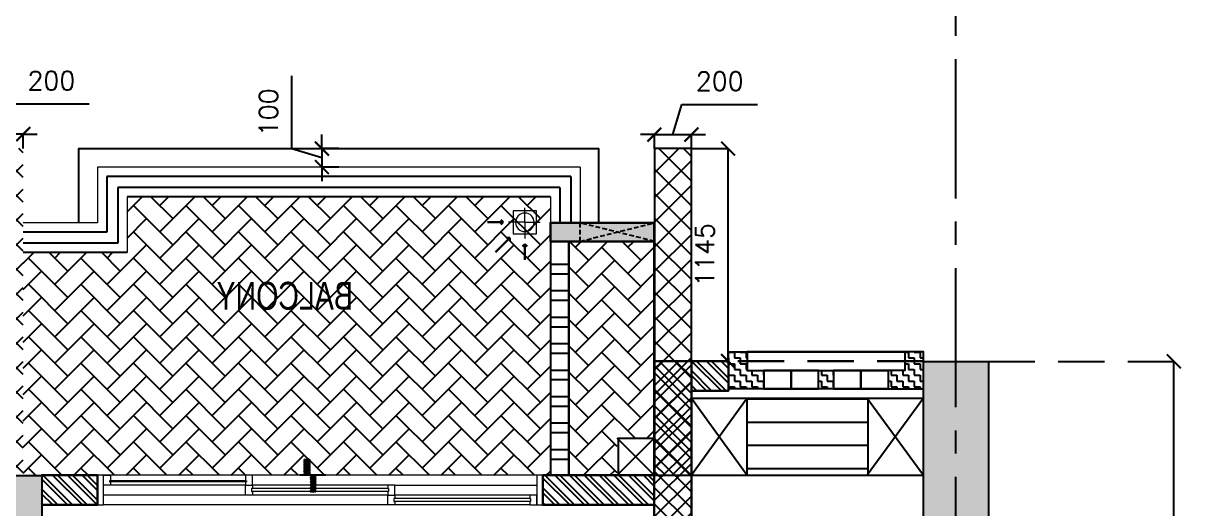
# Model space of a CAD drawing. Header units: millimetres. Extents: x 1181448 to 1317632, y -5734806 to -5633961.
# Drawn here: x 1222512 to 1228754, y -5710094 to -5707479 of the extents above; entities that cross this region are included whole.
import ezdxf

# ---------------------------------------------------------------- set-up
doc = ezdxf.new("R2010")
doc.units = ezdxf.units.MM
doc.header["$LTSCALE"] = 1000
doc.header["$MEASUREMENT"] = 0
for name, pattern in [('3BHK-A$1$AUDIT_D_120904163729-0', [0]), ('3BHK-A$1$HIDDEN', [0.375, 0.25, -0.125]), ('AUDIT_D_120904163729-0', [0]), ('T8(T9 IS SIMILAR) - TYPICAL FLOOR ELEVATION$1$AUDIT_D_120904163729-0', [0]), ('T8(T9 IS SIMILAR) - TYPICAL FLOOR ELEVATION$1$HIDDEN', [0.375, 0.25, -0.125]), ('T8_REFUGE COLUMNS$0$CENTER2', [1.125, 0.75, -0.125, 0.125, -0.125])]:
    doc.linetypes.add(name, pattern=pattern)
doc.layers.get('0').update_dxf_attribs({"linetype": 'AUDIT_D_120904163729-0'})
for name, color, linetype, lineweight in [('3BHK-A$0$a-Text', 4, 'Continuous', 0), ('3BHK-A$1$a-TOI-fixtures', 251, 'Continuous', 0), ('3BHK-A$1$A-WALL- 160', 6, 'Continuous', 30), ('3BHK-A$1$D&W', 8, 'Continuous', 25), ('3BHK-A$1$Ele', 8, 'Continuous', 15), ('3BHK-A$1$Window', 4, 'Continuous', 20), ('T8(T9 IS SIMILAR) - REFUGE FLOOR$0$D&W', 8, 'Continuous', 25), ('T8(T9 IS SIMILAR) - TYPICAL FLOOR ELEVATION$1$ELE-1', 4, 'Continuous', 30)]:
    doc.layers.add(name, color=color, linetype=linetype, lineweight=lineweight)
for name, color, linetype in [('3BHK-A$0$a-tile drop', 3, 'Continuous'), ('3BHK-A$0$APT PLANS-typ$0$TILEDROP', 3, 'Continuous'), ('3BHK-A$1$$1$CUT-OUT', 49, 'Continuous'), ('3BHK-A$1$A-DECK SUNK 125', 8, 'Continuous'), ('3BHK-A$1$A-Elev Feature-Chajja', 13, 'Continuous'), ('3BHK-A$1$A-HATCH -160', 251, '3BHK-A$1$AUDIT_D_120904163729-0'), ('3BHK-A$1$CUT-OUT', 49, 'Continuous'), ('3BHK-A$1$ELE 1', 1, 'Continuous'), ('A_dim', 1, 'Continuous'), ('T8(T9 IS SIMILAR) - REFUGE FLOOR$1$A_rail', 253, 'Continuous'), ('T8(T9 IS SIMILAR) - TYPICAL FLOOR ELEVATION$0$A-DIM', 1, 'T8(T9 IS SIMILAR) - TYPICAL FLOOR ELEVATION$1$AUDIT_D_120904163729-0'), ('T8(T9 IS SIMILAR) - TYPICAL FLOOR ELEVATION$1$A-WALL HATCH', 252, 'T8(T9 IS SIMILAR) - TYPICAL FLOOR ELEVATION$1$AUDIT_D_120904163729-0'), ('T8(T9 IS SIMILAR) - TYPICAL FLOOR ELEVATION$1$A-WALL-FEATURES', 6, 'T8(T9 IS SIMILAR) - TYPICAL FLOOR ELEVATION$1$AUDIT_D_120904163729-0'), ('T8_REFUGE COLUMNS$0$A-CENTERLINE', 193, 'T8_REFUGE COLUMNS$0$CENTER2'), ('T8_REFUGE COLUMNS$1$A-RCC COLS', 3, 'Continuous')]:
    doc.layers.add(name, color=color, linetype=linetype)
doc.layers.add('T8_REFUGE COLUMNS$0$COL-HATCH', color=7, linetype='Continuous', lineweight=25, true_color=0xa3a3a3)
doc.styles.add('3BHK-A$0$ARIAL ARROW', font='swisscl.ttf')
doc.styles.add('3BHK-A$0$Romans 1', font='romans.shx', dxfattribs={"height": 100})
doc.styles.add('T8(T9 IS SIMILAR) - TYPICAL FLOOR ELEVATION$0$Romans 1', font='romans.shx', dxfattribs={"height": 100})
doc.dimstyles.new('3BHK-A$0$ALPINE S', dxfattribs={"dimscale": 0, "dimtxt": 100, "dimasz": 75, "dimexe": 0, "dimexo": 0, "dimgap": 75, "dimtad": 1, "dimdec": 0, "dimzin": 0, "dimdsep": 46, "dimtxsty": '3BHK-A$0$Romans 1', "dimblk": '3BHK-A$0$_ArchTick', "dimcen": 0.09, "dimclrd": 256, "dimclre": 256, "dimclrt": 7, "dimadec": 0, "dimazin": 0, "dimtfac": 1, "dimtdec": 0, "dimtofl": 0, "dimtmove": 1, "dimatfit": 0, "dimldrblk": '3BHK-A$0$_Open90', "dimfxl": 1, "dimtolj": 1, "dimtzin": 0, "dimarcsym": 0})
doc.dimstyles.new('T8(T9 IS SIMILAR) - TYPICAL FLOOR ELEVATION$0$ALPINE S', dxfattribs={"dimscale": 0, "dimtxt": 100, "dimasz": 75, "dimexe": 0, "dimexo": 0, "dimgap": 75, "dimtad": 1, "dimdec": 0, "dimzin": 0, "dimdsep": 46, "dimtxsty": 'T8(T9 IS SIMILAR) - TYPICAL FLOOR ELEVATION$0$Romans 1', "dimblk": 'T8(T9 IS SIMILAR) - TYPICAL FLOOR ELEVATION$0$_ArchTick', "dimcen": 0.09, "dimclrd": 256, "dimclre": 256, "dimclrt": 7, "dimadec": 0, "dimazin": 0, "dimtfac": 1, "dimtdec": 0, "dimtofl": 0, "dimtmove": 1, "dimatfit": 0, "dimldrblk": 'T8(T9 IS SIMILAR) - TYPICAL FLOOR ELEVATION$0$_Open90', "dimfxl": 1, "dimtolj": 1, "dimtzin": 0, "dimarcsym": 0})
pattern_1 = [(45, (-0.65, 1285.594), (-39.77475644, 39.77475644), []), (45, (25.864, 1285.594), (-39.77475644, 39.77475644), [])]

# ---------------------------------------------------------------- blocks, each defined once
blk = doc.blocks.new('T8_REFUGE COLUMNS')
at = {"layer": 'T8_REFUGE COLUMNS$0$COL-HATCH', "linetype": 'ByBlock'}
h = blk.add_hatch(color=256, dxfattribs=at)
h.dxf.hatch_style = 1
h.paths.add_polyline_path([(1227712.1, -5718799.9), (1227362.1, -5718799.9), (1227362.1, -5709299.9), (1227712.1, -5709299.9)])
h = blk.add_hatch(color=256, dxfattribs=at)
h.dxf.hatch_style = 1
h.paths.add_polyline_path([(1222612.1, -5714149.9), (1222312.1, -5714149.9), (1222312.1, -5709914.9), (1222612.1, -5709914.9)])
at = {"layer": 'T8_REFUGE COLUMNS$0$A-CENTERLINE'}
blk.add_line((1227537.1, -5720797.2), (1227537.1, -5702690.8), dxfattribs=at)
at = {"layer": 'T8_REFUGE COLUMNS$1$A-RCC COLS', "linetype": 'ByBlock'}
for points in [[(1227712.1, -5718799.9), (1227362.1, -5718799.9), (1227362.1, -5709299.9), (1227712.1, -5709299.9)], [(1222612.1, -5714149.9), (1222312.1, -5714149.9), (1222312.1, -5709914.9), (1222612.1, -5709914.9)]]:
    blk.add_lwpolyline(points, close=True, dxfattribs=at)
blk = doc.blocks.new('3BHK-A$1$2400')
at = {"layer": '3BHK-A$1$Window', "color": 1, "lineweight": 13}
for p, q in [((1151176.5, -5692111.9), (1148842.5, -5692111.9)), ((1149607.5, -5692111.9), (1148880, -5692111.9)), ((1149607.5, -5692165.3), (1148880, -5692165.3)), ((1150373.7, -5692165.3), (1149645, -5692165.3)), ((1150411.2, -5692165.3), (1151176.5, -5692165.3)), ((1149607.5, -5692218.6), (1148842.5, -5692218.6)), ((1150373.7, -5692218.6), (1149645, -5692218.6)), ((1151139, -5692218.6), (1150411.2, -5692218.6)), ((1150373.7, -5692271.9), (1148842.5, -5692271.9)), ((1151139, -5692271.9), (1150411.2, -5692271.9))]:
    blk.add_line(p, q, dxfattribs=at)
at = {"layer": '3BHK-A$1$Window', "color": 5, "lineweight": 13}
for p, q in [((1149607.5, -5692142.2), (1148880, -5692142.2)), ((1149607.5, -5692146.7), (1148880, -5692146.7)), ((1150373.7, -5692183.8), (1149645, -5692183.8)), ((1150373.7, -5692200), (1149645, -5692200)), ((1151139, -5692237.2), (1150411.2, -5692237.2)), ((1151139, -5692253.3), (1150411.2, -5692253.3))]:
    blk.add_line(p, q, dxfattribs=at)
at = {"layer": '3BHK-A$1$Window', "color": 4, "lineweight": 13}
for points in [[(1148842.5, -5692111.9), (1148809.5, -5692111.9), (1148809.5, -5692271.9), (1148842.5, -5692271.9)], [(1148880, -5692146.7), (1148880, -5692165.3), (1148842.5, -5692165.3), (1148842.5, -5692111.9), (1148880, -5692111.9), (1148880, -5692142.2), (1148875.5, -5692142.2), (1148875.5, -5692146.7)], [(1149607.5, -5692146.7), (1149607.5, -5692165.3), (1149645, -5692165.3), (1149645, -5692111.9), (1149607.5, -5692111.9), (1149607.5, -5692142.2), (1149612, -5692142.2), (1149612, -5692146.7)], [(1149645, -5692200), (1149645, -5692218.6), (1149607.5, -5692218.6), (1149607.5, -5692165.3), (1149645, -5692165.3), (1149645, -5692183.8), (1149640.5, -5692183.8), (1149640.5, -5692200)], [(1150373.7, -5692200), (1150373.7, -5692218.6), (1150411.2, -5692218.6), (1150411.2, -5692165.3), (1150373.7, -5692165.3), (1150373.7, -5692183.8), (1150378.2, -5692183.8), (1150378.2, -5692200)], [(1151209.5, -5692111.9), (1151176.5, -5692111.9), (1151176.5, -5692271.9), (1151209.5, -5692271.9)], [(1150411.2, -5692253.3), (1150411.2, -5692271.9), (1150373.7, -5692271.9), (1150373.7, -5692218.6), (1150411.2, -5692218.6), (1150411.2, -5692237.2), (1150406.7, -5692237.2), (1150406.7, -5692253.3)], [(1151139, -5692253.3), (1151139, -5692271.9), (1151176.5, -5692271.9), (1151176.5, -5692218.6), (1151139, -5692218.6), (1151139, -5692237.2), (1151143.5, -5692237.2), (1151143.5, -5692253.3)]]:
    blk.add_lwpolyline(points, close=True, dxfattribs=at)
blk = doc.blocks.new('3BHK-A$0$TILE DROP -x')
at = {"layer": '3BHK-A$0$APT PLANS-typ$0$TILEDROP'}
h = blk.add_hatch(dxfattribs=at)
h.set_pattern_fill('ACET-2D-ANSI31', color=8, scale=90, angle=90, style=0)
h.set_pattern_definition([(135, (-851695.914, 5365039.183), (-7.954951288, -7.954951288), [])])
h.paths.add_polyline_path([(-58324, -19206), (-58324, -19024), (-58262, -19024), (-58262, -19206)])
edge = h.paths.add_edge_path()
edge.add_line((-58324, -19381), (-58394, -19381))
edge.add_line((-58324, -19206), (-58324, -19381))
edge.add_line((-58393, -19206), (-58324, -19206))
edge.add_line((-58393, -19381), (-58393, -19206))
at = {"layer": '3BHK-A$0$APT PLANS-typ$0$TILEDROP', "color": 1}
blk.add_line((-58154, -19206), (-58434, -19206), dxfattribs=at)
at = {"layer": '3BHK-A$0$APT PLANS-typ$0$TILEDROP', "color": 20, "const_width": 10}
for points in [[(-58262, -19206), (-58262, -19024)], [(-58324, -19381), (-58324, -19206)], [(-58324, -19206), (-58262, -19206)]]:
    blk.add_lwpolyline(points, dxfattribs=at)
blk = doc.blocks.new('3BHK-A$0$_ArchTick')
at = {"color": 0, "linetype": 'ByBlock', "const_width": 0.15}
blk.add_lwpolyline([(-0.5, -0.5), (0.5, 0.5)], dxfattribs=at)
blk = doc.blocks.new('3BHK-A$0$_Open90')
at = {"color": 0, "linetype": 'ByBlock', "lineweight": -2}
for p, q in [((0, 0), (-1, 0)), ((-0.5, 0.5), (0, 0)), ((0, 0), (-0.5, -0.5))]:
    blk.add_line(p, q, dxfattribs=at)
blk = doc.blocks.new('T8(T9 IS SIMILAR) - TYPICAL FLOOR ELEVATION$1$JG')
at = {"layer": 'T8(T9 IS SIMILAR) - TYPICAL FLOOR ELEVATION$1$A-WALL HATCH', "linetype": 'ByBlock'}
h = blk.add_hatch(dxfattribs=at)
h.set_pattern_fill('ZIGZAG', color=256, scale=250)
h.set_pattern_definition([(0, (0, 0), (31.25, 31.25), [31.25, -31.25]), (90, (31.25, 0), (-31.25, 31.25), [31.25, -31.25])])
h.paths.add_polyline_path([(1133312.3, -5722820.5), (1133392.5, -5722820.5), (1133392.5, -5722720.5), (1133312.3, -5722720.5)])
edge = h.paths.add_edge_path()
edge.add_line((1133877.2, -5722870.5), (1133877.2, -5722920.5))
edge.add_line((1133877.2, -5722920.5), (1133777.2, -5722920.5))
edge.add_line((1133777.2, -5722920.5), (1133777.2, -5722870.5))
edge.add_line((1133777.2, -5722870.5), (1133777.2, -5722820.5))
edge.add_line((1133777.2, -5722820.5), (1133687.4, -5722820.5))
edge.add_line((1133687.4, -5722820.5), (1133687.4, -5722720.5))
edge.add_line((1133687.4, -5722720.5), (1133877.2, -5722720.6))
edge.add_line((1133877.2, -5722720.6), (1133877.2, -5722870.5))
edge.add_line((1132827.4, -5722870.5), (1132827.4, -5722920.5))
edge.add_line((1132827.4, -5722920.5), (1132927.4, -5722920.5))
edge.add_line((1132927.4, -5722920.5), (1132927.4, -5722870.5))
edge.add_line((1132927.4, -5722870.5), (1132927.4, -5722820.5))
edge.add_line((1132927.4, -5722820.5), (1133017.4, -5722820.5))
edge.add_line((1133017.4, -5722820.5), (1133017.4, -5722720.5))
edge.add_line((1133017.4, -5722720.5), (1132827.4, -5722720.5))
edge.add_line((1132827.4, -5722720.5), (1132827.4, -5722870.5))
at = {"layer": 'T8(T9 IS SIMILAR) - TYPICAL FLOOR ELEVATION$1$A-WALL-FEATURES', "color": 3, "elevation": -1.3}
for points in [[(1132827.4, -5722870.5), (1132827.4, -5722870.5), (1132827.4, -5722920.5), (1132927.4, -5722920.5), (1132927.4, -5722870.5), (1132927.4, -5722820.5), (1133017.4, -5722820.5), (1133017.4, -5722720.5), (1132827.4, -5722720.5), (1132827.4, -5722870.5)], [(1133877.2, -5722870.5), (1133877.2, -5722870.5), (1133877.2, -5722920.5), (1133777.2, -5722920.5), (1133777.2, -5722870.5), (1133777.2, -5722820.5), (1133687.4, -5722820.5), (1133687.4, -5722720.5), (1133877.2, -5722720.6), (1133877.2, -5722870.5)]]:
    blk.add_lwpolyline(points, dxfattribs=at)
blk.add_lwpolyline([(1133312.3, -5722820.5), (1133392.5, -5722820.5), (1133392.5, -5722720.5), (1133312.3, -5722720.5)], close=True, dxfattribs=at)
at = {"layer": 'T8(T9 IS SIMILAR) - TYPICAL FLOOR ELEVATION$1$ELE-1', "color": 5}
for p, q in [((1133017.4, -5722720.5, -1.3), (1133312.3, -5722720.5, -1.3)), ((1133164.8, -5722820.5, -1.3), (1133164.8, -5722720.5, -1.3)), ((1133687.4, -5722720.5, -1.3), (1133392.5, -5722720.5, -1.3)), ((1133539.9, -5722820.5, -1.3), (1133539.9, -5722720.5, -1.3)), ((1133312.3, -5722820.5, -1.3), (1133017.4, -5722820.5, -1.3)), ((1133392.5, -5722820.5, -1.3), (1133687.4, -5722820.5, -1.3)), ((1132927.4, -5722920.5, -1.3), (1133777.2, -5722920.5, -1.3))]:
    blk.add_line(p, q, dxfattribs=at)
at = {"layer": 'T8(T9 IS SIMILAR) - TYPICAL FLOOR ELEVATION$1$ELE-1', "color": 5, "linetype": 'T8(T9 IS SIMILAR) - TYPICAL FLOOR ELEVATION$1$HIDDEN'}
blk.add_line((1133877.2, -5722870.5, -1.3), (1132827.4, -5722870.5, -1.3), dxfattribs=at)
blk = doc.blocks.new('T8(T9 IS SIMILAR) - TYPICAL FLOOR ELEVATION$0$_ArchTick')
at = {"color": 0, "linetype": 'ByBlock', "const_width": 0.15}
blk.add_lwpolyline([(-0.5, -0.5), (0.5, 0.5)], dxfattribs=at)
blk = doc.blocks.new('*D2241')
at = {"layer": 'T8(T9 IS SIMILAR) - TYPICAL FLOOR ELEVATION$0$A-DIM', "linetype": 'T8(T9 IS SIMILAR) - TYPICAL FLOOR ELEVATION$1$HIDDEN', "lineweight": -2, "transparency": 16777216}
for p, q in [((1226112.2, -5708154), (1226309.5, -5708154)), ((1226112.3, -5709298.9), (1226309.5, -5709298.9))]:
    blk.add_line(p, q, dxfattribs=at)
at = {"layer": 'T8(T9 IS SIMILAR) - TYPICAL FLOOR ELEVATION$0$A-DIM', "lineweight": -2, "transparency": 16777216}
blk.add_line((1226309.5, -5709298.9), (1226309.5, -5708154), dxfattribs=at)
at = {"layer": 'T8(T9 IS SIMILAR) - TYPICAL FLOOR ELEVATION$0$A-DIM', "linetype": 'ByBlock', "lineweight": -2, "transparency": 16777216, "xscale": 75, "yscale": 75, "zscale": 75}
for p, rotation in [((1226309.5, -5708154), 90), ((1226309.5, -5709298.9), 270)]:
    blk.add_blockref('T8(T9 IS SIMILAR) - TYPICAL FLOOR ELEVATION$0$_ArchTick', p, dxfattribs=dict(at, rotation=rotation))
at = {"layer": 'T8(T9 IS SIMILAR) - TYPICAL FLOOR ELEVATION$0$A-DIM', "color": 7, "linetype": 'ByBlock', "transparency": 16777216, "insert": (1226184.5, -5708726.4), "char_height": 100, "attachment_point": 5, "rotation": 90, "style": 'T8(T9 IS SIMILAR) - TYPICAL FLOOR ELEVATION$0$Romans 1'}
blk.add_mtext('\\A1;1145', dxfattribs=at)
blk = doc.blocks.new('T8(T9 IS SIMILAR) - TYPICAL FLOOR ELEVATION$0$_Open90')
at = {"color": 0, "linetype": 'ByBlock', "lineweight": -2}
for p, q in [((0, 0), (-1, 0)), ((-0.5, 0.5), (0, 0)), ((0, 0), (-0.5, -0.5))]:
    blk.add_line(p, q, dxfattribs=at)
blk = doc.blocks.new('*D2242')
at = {"layer": 'T8(T9 IS SIMILAR) - TYPICAL FLOOR ELEVATION$0$A-DIM', "lineweight": -2, "transparency": 16777216}
for p, q in [((1223959, -5708154.9), (1223959, -5707762)), ((1224121.5, -5708153.6), (1224121.5, -5708078.6)), ((1224121.5, -5708203.6), (1223959, -5708154.9)), ((1224121.5, -5708153.6), (1224121.5, -5708253.6)), ((1224121.5, -5708253.6), (1224121.5, -5708328.6))]:
    blk.add_line(p, q, dxfattribs=at)
at = {"layer": 'T8(T9 IS SIMILAR) - TYPICAL FLOOR ELEVATION$0$A-DIM', "linetype": 'T8(T9 IS SIMILAR) - TYPICAL FLOOR ELEVATION$1$HIDDEN', "lineweight": -2, "transparency": 16777216}
for p, q in [((1224212.2, -5708153.6), (1224121.5, -5708153.6)), ((1224212.2, -5708253.6), (1224121.5, -5708253.6))]:
    blk.add_line(p, q, dxfattribs=at)
at = {"layer": 'T8(T9 IS SIMILAR) - TYPICAL FLOOR ELEVATION$0$A-DIM', "linetype": 'ByBlock', "lineweight": -2, "transparency": 16777216, "xscale": 75, "yscale": 75, "zscale": 75}
for p, rotation in [((1224121.5, -5708153.6), 270), ((1224121.5, -5708253.6), 90)]:
    blk.add_blockref('T8(T9 IS SIMILAR) - TYPICAL FLOOR ELEVATION$0$_ArchTick', p, dxfattribs=dict(at, rotation=rotation))
at = {"layer": 'T8(T9 IS SIMILAR) - TYPICAL FLOOR ELEVATION$0$A-DIM', "color": 7, "linetype": 'ByBlock', "transparency": 16777216, "insert": (1223834, -5707958.4), "char_height": 100, "attachment_point": 5, "rotation": 90, "style": 'T8(T9 IS SIMILAR) - TYPICAL FLOOR ELEVATION$0$Romans 1'}
blk.add_mtext('\\A1;100', dxfattribs=at)
blk = doc.blocks.new('*D2248')
at = {"layer": 'T8(T9 IS SIMILAR) - TYPICAL FLOOR ELEVATION$0$A-DIM', "lineweight": -2, "transparency": 16777216}
for p, q in [((1226012.2, -5708078.8), (1226060.9, -5707916.3)), ((1226060.9, -5707916.3), (1226468.1, -5707916.3)), ((1225912.2, -5708078.8), (1225837.2, -5708078.8)), ((1225912.2, -5708078.8), (1226112.2, -5708078.8)), ((1226112.2, -5708078.8), (1226187.2, -5708078.8))]:
    blk.add_line(p, q, dxfattribs=at)
at = {"layer": 'T8(T9 IS SIMILAR) - TYPICAL FLOOR ELEVATION$0$A-DIM', "linetype": 'T8(T9 IS SIMILAR) - TYPICAL FLOOR ELEVATION$1$HIDDEN', "lineweight": -2, "transparency": 16777216}
for p, q in [((1225912.2, -5708154), (1225912.2, -5708078.8)), ((1226112.2, -5708154), (1226112.2, -5708078.8))]:
    blk.add_line(p, q, dxfattribs=at)
at = {"layer": 'T8(T9 IS SIMILAR) - TYPICAL FLOOR ELEVATION$0$A-DIM', "linetype": 'ByBlock', "lineweight": -2, "transparency": 16777216, "xscale": 75, "yscale": 75, "zscale": 75}
blk.add_blockref('T8(T9 IS SIMILAR) - TYPICAL FLOOR ELEVATION$0$_ArchTick', (1225912.2, -5708078.8), dxfattribs=at)
at = {"layer": 'T8(T9 IS SIMILAR) - TYPICAL FLOOR ELEVATION$0$A-DIM', "linetype": 'ByBlock', "lineweight": -2, "transparency": 16777216, "xscale": 75, "yscale": 75, "zscale": 75, "rotation": 180}
blk.add_blockref('T8(T9 IS SIMILAR) - TYPICAL FLOOR ELEVATION$0$_ArchTick', (1226112.2, -5708078.8), dxfattribs=at)
at = {"layer": 'T8(T9 IS SIMILAR) - TYPICAL FLOOR ELEVATION$0$A-DIM', "color": 7, "linetype": 'ByBlock', "transparency": 16777216, "insert": (1226264.5, -5707791.3), "char_height": 100, "attachment_point": 5, "style": 'T8(T9 IS SIMILAR) - TYPICAL FLOOR ELEVATION$0$Romans 1', "bg_fill": 3, "box_fill_scale": 1.25, "bg_fill_color": 256, "bg_fill_true_color": 13158600, "bg_fill_transparency": 0}
blk.add_mtext('\\A1;200', dxfattribs=at)
blk = doc.blocks.new('*D2249')
at = {"layer": 'T8(T9 IS SIMILAR) - TYPICAL FLOOR ELEVATION$0$A-DIM', "lineweight": -2, "transparency": 16777216}
for p, q in [((1222412, -5708075.7), (1222460.7, -5707913.2)), ((1222460.7, -5707913.2), (1222867.9, -5707913.2)), ((1222311.8, -5708075.7), (1222236.8, -5708075.7)), ((1222512.2, -5708075.7), (1222311.8, -5708075.7)), ((1222512.2, -5708075.7), (1222587.2, -5708075.7))]:
    blk.add_line(p, q, dxfattribs=at)
at = {"layer": 'T8(T9 IS SIMILAR) - TYPICAL FLOOR ELEVATION$0$A-DIM', "linetype": 'T8(T9 IS SIMILAR) - TYPICAL FLOOR ELEVATION$1$HIDDEN', "lineweight": -2, "transparency": 16777216}
for p, q in [((1222311.8, -5708153.8), (1222311.8, -5708075.7)), ((1222512.2, -5708153.8), (1222512.2, -5708075.7))]:
    blk.add_line(p, q, dxfattribs=at)
at = {"layer": 'T8(T9 IS SIMILAR) - TYPICAL FLOOR ELEVATION$0$A-DIM', "linetype": 'ByBlock', "lineweight": -2, "transparency": 16777216, "xscale": 75, "yscale": 75, "zscale": 75}
blk.add_blockref('T8(T9 IS SIMILAR) - TYPICAL FLOOR ELEVATION$0$_ArchTick', (1222311.8, -5708075.7), dxfattribs=at)
at = {"layer": 'T8(T9 IS SIMILAR) - TYPICAL FLOOR ELEVATION$0$A-DIM', "linetype": 'ByBlock', "lineweight": -2, "transparency": 16777216, "xscale": 75, "yscale": 75, "zscale": 75, "rotation": 180}
blk.add_blockref('T8(T9 IS SIMILAR) - TYPICAL FLOOR ELEVATION$0$_ArchTick', (1222512.2, -5708075.7), dxfattribs=at)
at = {"layer": 'T8(T9 IS SIMILAR) - TYPICAL FLOOR ELEVATION$0$A-DIM', "color": 7, "linetype": 'ByBlock', "transparency": 16777216, "insert": (1222664.3, -5707788.2), "char_height": 100, "attachment_point": 5, "style": 'T8(T9 IS SIMILAR) - TYPICAL FLOOR ELEVATION$0$Romans 1', "bg_fill": 3, "box_fill_scale": 1.25, "bg_fill_color": 256, "bg_fill_true_color": 13158600, "bg_fill_transparency": 0}
blk.add_mtext('\\A1;200', dxfattribs=at)
blk = doc.blocks.new('*D2274')
at = {"layer": 'T8(T9 IS SIMILAR) - TYPICAL FLOOR ELEVATION$0$A-DIM', "linetype": 'T8(T9 IS SIMILAR) - TYPICAL FLOOR ELEVATION$1$HIDDEN', "lineweight": -2, "transparency": 16777216}
for p, q in [((1227712.1, -5709299.9), (1228710.5, -5709299.9)), ((1228462.1, -5714599.9), (1228710.5, -5714599.9))]:
    blk.add_line(p, q, dxfattribs=at)
at = {"layer": 'T8(T9 IS SIMILAR) - TYPICAL FLOOR ELEVATION$0$A-DIM', "lineweight": -2, "transparency": 16777216}
blk.add_line((1228710.5, -5714599.9), (1228710.5, -5709299.9), dxfattribs=at)
at = {"layer": 'T8(T9 IS SIMILAR) - TYPICAL FLOOR ELEVATION$0$A-DIM', "linetype": 'ByBlock', "lineweight": -2, "transparency": 16777216, "xscale": 75, "yscale": 75, "zscale": 75}
for p, rotation in [((1228710.5, -5709299.9), 90), ((1228710.5, -5714599.9), 270)]:
    blk.add_blockref('T8(T9 IS SIMILAR) - TYPICAL FLOOR ELEVATION$0$_ArchTick', p, dxfattribs=dict(at, rotation=rotation))
at = {"layer": 'T8(T9 IS SIMILAR) - TYPICAL FLOOR ELEVATION$0$A-DIM', "color": 7, "linetype": 'ByBlock', "transparency": 16777216, "insert": (1228585.5, -5711949.9), "char_height": 100, "attachment_point": 5, "rotation": 90, "style": 'T8(T9 IS SIMILAR) - TYPICAL FLOOR ELEVATION$0$Romans 1'}
blk.add_mtext('\\A1;5300', dxfattribs=at)
blk = doc.blocks.new('3BHK-A$0$A$C1DA736AB')
at = {"layer": '3BHK-A$1$a-TOI-fixtures', "linetype": 'ByBlock'}
for points in [[(117, 0.4, 0), (202.3, 0.4, 0)], [(0.4, -117, 0), (0.4, -202.3, 0)], [(81.7, -82.8, 0), (158.2, -159.9, 0)]]:
    blk.add_leader(points, dimstyle='3BHK-A$0$ALPINE S', override={"dimscale": 1, "dimasz": 25, "dimtad": 0, "dimfxl": 5, "dimtfill": 1, "dimarcsym": 1}, dxfattribs=at)
blk = doc.blocks.new('3BHK-A$0$Type-A-First Floor Plan-bottom-up$0$FLOOR TRAP-flat-6')
at = {"layer": '3BHK-A$1$a-TOI-fixtures'}
h = blk.add_hatch(dxfattribs=at)
h.set_pattern_fill('ACET-2D-_USER', color=256, scale=20, angle=45, style=0, double=1, pattern_type=0)
h.set_pattern_definition([(45, (-789896.981, 5385770.066), (-14.142135624, 14.142135624), []), (135, (-789896.981, 5385770.066), (-14.142135624, -14.142135624), [])])
edge = h.paths.add_edge_path()
edge.add_arc((150, 150), 50, 0, 360)
for q in [(150, 228.6), (67.6, 150), (237.4, 150), (150, 63.6)]:
    blk.add_line((150, 150), q, dxfattribs=at)
blk.add_lwpolyline([(87.5, 212.5), (212.5, 212.5), (212.5, 87.5), (87.5, 87.5)], close=True, dxfattribs=at)
blk.add_circle((150, 150), 50, dxfattribs=at)
at = {"layer": '3BHK-A$1$A-WALL- 160', "linetype": 'ByBlock'}
blk.add_blockref('3BHK-A$0$A$C1DA736AB', (149.6, 149.6, 0), dxfattribs=at)
blk = doc.blocks.new('3BHK-A')
at = {"layer": '3BHK-A$1$A-DECK SUNK 125'}
h = blk.add_hatch(dxfattribs=at)
h.set_pattern_fill('AR-HBONE', color=256, scale=25)
h.set_pattern_definition([(45, (25997.86, -10382.14), (1e-14, 141.4213562), [300, -100]), (135, (26068.57, -10311.43), (1e-14, 141.4213562), [300, -100])])
h.paths.add_polyline_path([(1187192.4, -5708413.7), (1189472.4, -5708413.6), (1189472.4, -5708714), (1190032.4, -5708714), (1190032.4, -5709913.5), (1187192.3, -5709913.5)])
h = blk.add_hatch(dxfattribs=at)
h.set_pattern_fill('AR-HBONE', color=256, scale=25)
edge = h.paths.add_edge_path(flags=17)
edge.add_arc((1186782.7, -5709763.7), 13, 0, 360)
h.paths.add_polyline_path([(1187092.7, -5709913.7), (1186832.7, -5709913.7), (1186832.7, -5709713.7), (1186632.7, -5709713.7), (1186632.7, -5708653.7), (1187092.7, -5708653.7)])
at = {"layer": '3BHK-A$1$A-HATCH -160', "linetype": 'ByBlock'}
h = blk.add_hatch(dxfattribs=at)
h.set_pattern_fill('ZIGZAG', color=256, scale=250)
h.set_pattern_definition([(9e-15, (1e-08, 0), (31.25, 31.25), [31.25, -31.25]), (90, (31.25, 0), (-31.25, 31.25), [31.25, -31.25])])
h.paths.add_polyline_path([(1185182.8, -5714749.5), (1186532.7, -5714749.5), (1186532.7, -5714149.5), (1186632.7, -5714149.5), (1186632.7, -5714749.5), (1188712.7, -5714749.5), (1188712.7, -5714049.5), (1189032.5, -5714049.5), (1189032.5, -5714149.5), (1188812.7, -5714149.5), (1188812.7, -5715449.5), (1189032.5, -5715449.5), (1189032.5, -5715549.5), (1188712.7, -5715549.5), (1188712.7, -5714849.5), (1186632.7, -5714849.5), (1186632.7, -5715664.5), (1186532.7, -5715664.5), (1186532.7, -5714849.5), (1185182.8, -5714849.5)])
h.paths.add_polyline_path([(1185182.8, -5713249.5), (1185782.7, -5713249.5), (1185782.7, -5713149.5), (1185182.8, -5713149.5)])
h.paths.add_polyline_path([(1186532.7, -5710699.5), (1186632.7, -5710699.5), (1186632.7, -5713249.5), (1186532.7, -5713249.5)])
h.paths.add_polyline_path([(1186532.7, -5717399.5), (1186632.7, -5717399.5), (1186632.7, -5716414.5), (1186532.7, -5716414.5)])
h.paths.add_polyline_path([(1194902.2, -5715375), (1194082.3, -5715375), (1194082.3, -5715475), (1194902.2, -5715475)])
h.paths.add_polyline_path([(1195782.2, -5715375), (1196682.2, -5715375), (1196682.2, -5715475), (1195782.2, -5715475)])
h.paths.add_polyline_path([(1194132.5, -5714149.9), (1196532.4, -5714149.9), (1196532.4, -5714049.9), (1194132.5, -5714049.9)])
h.paths.add_polyline_path([(1197432.4, -5711800.2), (1197532.4, -5711800.2), (1197532.4, -5714149.9), (1197432.4, -5714149.9)])
h.paths.add_polyline_path([(1198282.4, -5714149.9), (1198958.7, -5714149.9), (1198958.7, -5714049.9), (1198282.4, -5714049.9)])
h.paths.add_polyline_path([(1196871.9, -5720208.6), (1196082.2, -5720209.7), (1196082.3, -5720109.7), (1196082.2, -5720109.7), (1196182.2, -5720109.7), (1196871.9, -5720108.6)])
h.paths.add_polyline_path([(1193397.2, -5709939.9), (1193882.3, -5709939.6), (1193882.3, -5710040.1), (1193397.3, -5710040.1)])
h.paths.add_polyline_path([(1186632.7, -5708554.7), (1187192.3, -5708554.8), (1187192.3, -5708654.7), (1186632.7, -5708654.7)])
h.paths.add_polyline_path([(1194182.3, -5715724), (1194082.3, -5715724), (1194082.3, -5715474), (1194182.3, -5715474)])
h = blk.add_hatch(dxfattribs=at)
h.set_pattern_fill('ANSI32', color=256, scale=150)
h.set_pattern_definition(pattern_1)
h.paths.add_polyline_path([(1186232.8, -5709459.9), (1186432.8, -5709459.9), (1186432.8, -5709299.9), (1186232.8, -5709299.9)])
h = blk.add_hatch(dxfattribs=at)
h.set_pattern_fill('ANSI37', color=256, scale=500)
h.set_pattern_definition([(45, (-0.65, 1286.84), (-44.1941738, 44.1941738), []), (135, (-0.65, 1286.84), (-44.1941738, -44.1941738), [])])
h.paths.add_polyline_path([(1186432.8, -5709298.6), (1186632.7, -5709298.6), (1186632.7, -5710698.5), (1186432.9, -5710698.5)])
h = blk.add_hatch(dxfattribs=at)
h.set_pattern_fill('ANSI32', color=256, scale=150)
h.set_pattern_definition(pattern_1)
h.paths.add_polyline_path([(1186632.7, -5710074.9), (1187232.7, -5710074.9), (1187232.7, -5709914.9), (1186632.7, -5709914.9)])
h = blk.add_hatch(dxfattribs=at)
h.set_pattern_fill('ANSI32', color=256, scale=150)
h.set_pattern_definition(pattern_1)
h.paths.add_polyline_path([(1189632.7, -5710074.9), (1189932.8, -5710074.8), (1189932.8, -5709914.7), (1189632.7, -5709914.9)])
at = {"layer": '3BHK-A$1$CUT-OUT'}
h = blk.add_hatch(dxfattribs=at)
h.set_pattern_fill('ANSI31', color=256, scale=1000, angle=135)
h.set_pattern_definition([(180, (23756.71, 9871.17), (-2e-14, -125), [])])
edge = h.paths.add_edge_path()
edge.add_line((1185483.1, -5709913.7), (1185480.8, -5709498.6))
edge.add_line((1185480.8, -5709498.6), (1186131.5, -5709498.7))
edge.add_line((1186131.5, -5709498.7), (1186133.8, -5709913.7))
edge.add_line((1186133.8, -5709913.7), (1185486.1, -5709913.7))
at = {"color": 5, "linetype": '3BHK-A$1$HIDDEN', "ltscale": 0.1}
for p, q in [((1187032.4, -5708653.7, 0.6), (1186632.7, -5708553.7, 0.6)), ((1186632.7, -5708653.7), (1187032.4, -5708553.7, 0.6))]:
    blk.add_line(p, q, dxfattribs=at)
at = {"color": 5, "linetype": '3BHK-A$1$HIDDEN', "ltscale": 0.1, "elevation": 0.6}
blk.add_lwpolyline([(1187032.4, -5708553.7), (1186632.7, -5708553.7), (1186632.7, -5708653.7), (1187032.4, -5708653.7)], close=True, dxfattribs=at)
at = {"layer": '3BHK-A$1$$1$CUT-OUT', "elevation": 0}
blk.add_lwpolyline([(1187192.3, -5708653.7), (1187192.3, -5709913.7), (1187092.3, -5709913.6), (1187092.4, -5708653.7)], close=True, dxfattribs=at)
blk.add_lwpolyline([(1187092.3, -5709913.7), (1187092.4, -5708653.7)], dxfattribs=at)
at = {"layer": '3BHK-A$1$A-Elev Feature-Chajja', "color": 4, "elevation": 0}
for points in [[(1187192.3, -5708828.1), (1187092.3, -5708828.1), (1187092.3, -5708778.1), (1187192.3, -5708778.1)], [(1187192.3, -5708970.7), (1187092.3, -5708970.7), (1187092.3, -5708920.7), (1187192.3, -5708920.7)], [(1187192.3, -5709113.2), (1187092.3, -5709113.2), (1187092.3, -5709063.2), (1187192.3, -5709063.2)], [(1187192.3, -5709255.8), (1187092.3, -5709255.8), (1187092.3, -5709205.8), (1187192.3, -5709205.8)], [(1187192.3, -5709398.4), (1187092.3, -5709398.4), (1187092.3, -5709348.4), (1187192.3, -5709348.4)], [(1187192.3, -5709540.9), (1187092.3, -5709540.9), (1187092.3, -5709491), (1187192.3, -5709491)], [(1187192.3, -5709683.5), (1187092.3, -5709683.5), (1187092.3, -5709633.5), (1187192.3, -5709633.5)], [(1187192.3, -5709826.1), (1187092.3, -5709826.1), (1187092.3, -5709776.1), (1187192.3, -5709776.1)]]:
    blk.add_lwpolyline(points, close=True, dxfattribs=at)
at = {"layer": '3BHK-A$1$A-WALL- 160', "linetype": 'ByBlock'}
for p, q in [((1186632.7, -5709298.6), (1186432.7, -5709298.6)), ((1186432.9, -5710698.5, 0.1), (1186432.8, -5709298.6, -0.6)), ((1186632.7, -5710698.5), (1186632.7, -5709298.6)), ((1187232.7, -5709914.1, 0), (1187232.7, -5710073.7, 0)), ((1189632.7, -5709913.6, 0), (1189932.8, -5709913.5, 0)), ((1189632.7, -5709913.6, 0), (1189632.7, -5710073.6, 0)), ((1187232.7, -5710073.7, 0), (1186632.7, -5710073.7, 0)), ((1189632.7, -5710073.6, 0), (1189932.8, -5710073.5, 0))]:
    blk.add_line(p, q, dxfattribs=at)
blk.add_lwpolyline([(1186632.7, -5708553.6), (1187192.3, -5708553.7), (1187192.3, -5708653.7), (1186632.7, -5708653.7)], close=True, dxfattribs=at)
for points, elevation in [([(1186432.8, -5709298.6), (1186232.8, -5709298.6), (1186232.8, -5709458.6), (1186432.8, -5709458.6), (1186432.8, -5709458.5)], -0.6), ([(1187232.7, -5709913.7), (1186632.8, -5709913.7)], 0)]:
    blk.add_lwpolyline(points, dxfattribs=dict(at, elevation=elevation))
at = {"layer": '3BHK-A$1$CUT-OUT'}
for p, q in [((1185182.5, -5709498.6, -0.5), (1185485.5, -5709913.7, 0)), ((1185485.5, -5709498.6, -0.2), (1185182.8, -5709913.7, 0.2)), ((1186432.8, -5709498.6, -0.5), (1186133.2, -5709913.7, 0.2)), ((1186133.2, -5709498.6, -0.5), (1186432.4, -5709913.7, -0.5))]:
    blk.add_line(p, q, dxfattribs=at)
at = {"layer": '3BHK-A$1$CUT-OUT', "linetype": 'ByBlock'}
blk.add_line((1186432.8, -5709498.6, -0.6), (1185182.5, -5709498.6, -0.5), dxfattribs=at)
at = {"layer": '3BHK-A$1$CUT-OUT'}
blk.add_lwpolyline([(1187092.7, -5709913.7), (1186824.7, -5709913.7), (1186824.7, -5709713.7), (1186632.7, -5709713.7), (1186632.7, -5708653.7), (1187092.7, -5708653.7)], close=True, dxfattribs=at)
at = {"layer": '3BHK-A$1$CUT-OUT', "linetype": 'ByBlock', "elevation": 0.6}
blk.add_lwpolyline([(1186632.7, -5709913.7), (1186832.7, -5709713.7)], dxfattribs=at)
at = {"layer": '3BHK-A$1$CUT-OUT', "linetype": 'ByBlock'}
blk.add_lwpolyline([(1186632.7, -5709713.7), (1186832.7, -5709913.7)], dxfattribs=at)
at = {"layer": '3BHK-A$1$D&W', "linetype": 'ByBlock'}
for p, q in [((1187192.4, -5708413.7, 0), (1189472.4, -5708413.7, 0)), ((1189472.4, -5708713.7, 0), (1190032.4, -5708713.7, 0))]:
    blk.add_line(p, q, dxfattribs=at)
at = {"layer": '3BHK-A$1$Ele'}
for p, q in [((1187032.4, -5708253.7, 0), (1189632.4, -5708253.7, 0)), ((1187032.4, -5708253.7, 0), (1187032.4, -5708553.7, 0.6)), ((1189632.4, -5708253.7, 0), (1189632.4, -5708553.7, 0)), ((1187192.4, -5708413.7, 0), (1189472.4, -5708413.7, 0)), ((1187192.4, -5708413.7, 0), (1187192.4, -5708589.5, 0.6)), ((1189472.4, -5708413.7, 0), (1189472.4, -5708713.7, 0)), ((1189632.4, -5708553.7, 0), (1190032.4, -5708553.7, 0)), ((1189892.4, -5708713.7, 0), (1190032.4, -5708713.7, 0))]:
    blk.add_line(p, q, dxfattribs=at)
at = {"layer": '3BHK-A$1$ELE 1'}
for p, q in [((1187082.4, -5708303.7, 0), (1189582.4, -5708303.7, 0)), ((1187082.4, -5708303.7, 0), (1187082.4, -5708553.5, 0.6)), ((1189582.4, -5708303.7, 0), (1189582.4, -5708603.7, 0)), ((1187142.4, -5708363.7, 0), (1189522.4, -5708363.7, 0)), ((1187142.4, -5708363.7, 0), (1187142.4, -5708553.5, 0.6)), ((1189522.4, -5708363.7, 0), (1189522.4, -5708663.7, 0)), ((1189582.4, -5708603.7, 0), (1190032.4, -5708603.7, 0)), ((1189522.4, -5708663.7, 0), (1190032.4, -5708663.7, 0))]:
    blk.add_line(p, q, dxfattribs=at)
at = {"layer": '3BHK-A$1$ELE 1', "linetype": 'ByBlock'}
for p, q in [((1185482.5, -5709498.6, 0), (1185482.5, -5709913.7, 0)), ((1186132.8, -5709913.7, 0.3), (1186132.8, -5709498.6, 0.3)), ((1186432.8, -5709913.7, 0.1), (1185182.5, -5709913.7, -0.5))]:
    blk.add_line(p, q, dxfattribs=at)
at = {"layer": '3BHK-A$0$a-tile drop', "xscale": 0.5, "yscale": 0.5, "zscale": 0.5, "rotation": 180}
blk.add_blockref('3BHK-A$0$TILE DROP -x', (1159325.2, -5719516.5, 0), dxfattribs=at)
at = {"layer": '3BHK-A$1$a-TOI-fixtures', "extrusion": (0, 0, -1), "xscale": -1, "zscale": -1}
blk.add_blockref('3BHK-A$0$Type-A-First Floor Plan-bottom-up$0$FLOOR TRAP-flat-6', (-1187179.9, -5708701.1), dxfattribs=at)
at = {"layer": '3BHK-A$1$A-WALL- 160', "linetype": 'ByBlock', "xscale": -1}
blk.add_blockref('3BHK-A$1$2400', (2338442.2, -17801.7, 0), dxfattribs=at)
at = {"layer": '3BHK-A$0$a-Text', "style": '3BHK-A$0$ARIAL ARROW'}
blk.add_text('BALCONY', height=150, dxfattribs=at).set_placement((1188256.2, -5709021.8, 0))
blk = doc.blocks.new('T8(T9 IS SIMILAR) - TYPICAL FLOOR ELEVATION')
at = {"layer": 'T8(T9 IS SIMILAR) - TYPICAL FLOOR ELEVATION$1$A-WALL HATCH', "linetype": 'ByBlock'}
h = blk.add_hatch(dxfattribs=at)
h.set_pattern_fill('ANSI37', color=256, scale=750)
h.set_pattern_definition([(45, (-0.1, -0.21), (-66.2912607, 66.2912607), []), (135, (-0.1, -0.21), (-66.2912607, -66.2912607), [])])
h.paths.add_polyline_path([(1186632.3, -5709913.9), (1186432.3, -5709913.9), (1186432.3, -5708154.2), (1186632.3, -5708154.2)])
h.paths.add_polyline_path([(1190032.3, -5708154), (1190232.6, -5708154), (1190232.6, -5709913.7), (1190032.3, -5709913.7)])
h.paths.add_polyline_path([(1202792.3, -5700405.8), (1202592.3, -5700405.8), (1202592.3, -5701090.3), (1202792.3, -5701090.3)])
h.paths.add_polyline_path([(1209952.2, -5700405.8), (1209752.2, -5700405.8), (1209752.2, -5701092), (1209952.2, -5701092)])
h.paths.add_polyline_path([(1222512.1, -5708154), (1222311.7, -5708154), (1222311.7, -5709913.7), (1222512.1, -5709913.7)])
h.paths.add_polyline_path([(1225912.1, -5709913.9), (1226112.1, -5709913.9), (1226112.1, -5708154.2), (1225912.1, -5708154.2)])
h.paths.add_polyline_path([(1209852.3, -5729369.1), (1210052.3, -5729369.1), (1210052.3, -5728684.2), (1209852.3, -5728684.2)])
h.paths.add_polyline_path([(1202692.1, -5729369.1), (1202492, -5729369.1), (1202492, -5728684.2), (1202692.1, -5728684.2)])
at = {"layer": 'T8(T9 IS SIMILAR) - TYPICAL FLOOR ELEVATION$1$A-WALL-FEATURES', "linetype": 'ByBlock'}
blk.add_lwpolyline([(1222812.2, -5708554), (1222812.2, -5708153.6), (1225612.1, -5708153.6), (1225612.2, -5708553.9)], dxfattribs=at)
blk.add_lwpolyline([(1225912.2, -5709913.7), (1226112.2, -5709913.7), (1226112.2, -5708154), (1225912.2, -5708154)], close=True, dxfattribs=at)
at = {"layer": 'T8(T9 IS SIMILAR) - TYPICAL FLOOR ELEVATION$1$A-WALL-FEATURES', "linetype": 'ByBlock', "xscale": -1, "rotation": 180}
blk.add_blockref('T8(T9 IS SIMILAR) - TYPICAL FLOOR ELEVATION$1$JG', (93485, -11432169.2, 1.3), dxfattribs=at)
at = {"layer": 'T8(T9 IS SIMILAR) - TYPICAL FLOOR ELEVATION$0$A-DIM', "linetype": 'ByBlock'}
for base, p1, p2, picture, middle in [((1224121.5, -5708253.6), (1224212.2, -5708153.6), (1224212.2, -5708253.6), '*D2242', (1223834, -5708079.9)), ((1226309.5, -5708154), (1226112.3, -5709298.9, -0.4), (1226112.2, -5708154, -0.4), '*D2241', (1226184.5, -5708726.4)), ((1228710.5, -5709299.9), (1228462.1, -5714599.9, 0.3), (1227712.1, -5709299.9), '*D2274', (1228585.5, -5711949.9))]:
    dim = blk.add_linear_dim(base=base, p1=p1, p2=p2, angle=90, dimstyle='T8(T9 IS SIMILAR) - TYPICAL FLOOR ELEVATION$0$ALPINE S', override={"dimscale": 1, "dimfxl": 5, "dimarcsym": 1}, dxfattribs=at)
    dim.commit()
    dim.dimension.update_dxf_attribs({"geometry": picture, "text_midpoint": middle})
for base, p1, p2, picture, middle in [((1222311.8, -5708075.7), (1222512.2, -5708153.8, 0), (1222311.8, -5708153.8, 0), '*D2249', (1222535.7, -5707788.2)), ((1226112.2, -5708078.8), (1225912.2, -5708154), (1226112.2, -5708154), '*D2248', (1226135.9, -5707791.3))]:
    dim = blk.add_linear_dim(base=base, p1=p1, p2=p2, dimstyle='T8(T9 IS SIMILAR) - TYPICAL FLOOR ELEVATION$0$ALPINE S', override={"dimscale": 1, "dimfxl": 5, "dimtfill": 1, "dimarcsym": 1}, dxfattribs=at)
    dim.commit()
    dim.dimension.update_dxf_attribs({"geometry": picture, "text_midpoint": middle})
blk = doc.blocks.new('T8(T9 IS SIMILAR) - REFUGE FLOOR')
at = {"layer": 'T8(T9 IS SIMILAR) - REFUGE FLOOR$0$D&W', "linetype": 'ByBlock', "xscale": -1}
blk.add_blockref('3BHK-A', (2412544.6, 0), dxfattribs=at)
at = {"layer": 'T8(T9 IS SIMILAR) - REFUGE FLOOR$1$A_rail', "linetype": 'ByBlock'}
blk.add_blockref('T8_REFUGE COLUMNS', (0, 0), dxfattribs=at)
blk.add_blockref('T8(T9 IS SIMILAR) - TYPICAL FLOOR ELEVATION', (0, 0), dxfattribs=at)

msp = doc.modelspace()

# ---------------------------------------------------------------- block references
at = {"layer": 'A_dim', "linetype": 'ByBlock'}
msp.add_blockref('T8(T9 IS SIMILAR) - REFUGE FLOOR', (0, 0), dxfattribs=at)

doc.saveas('drawing.dxf')
